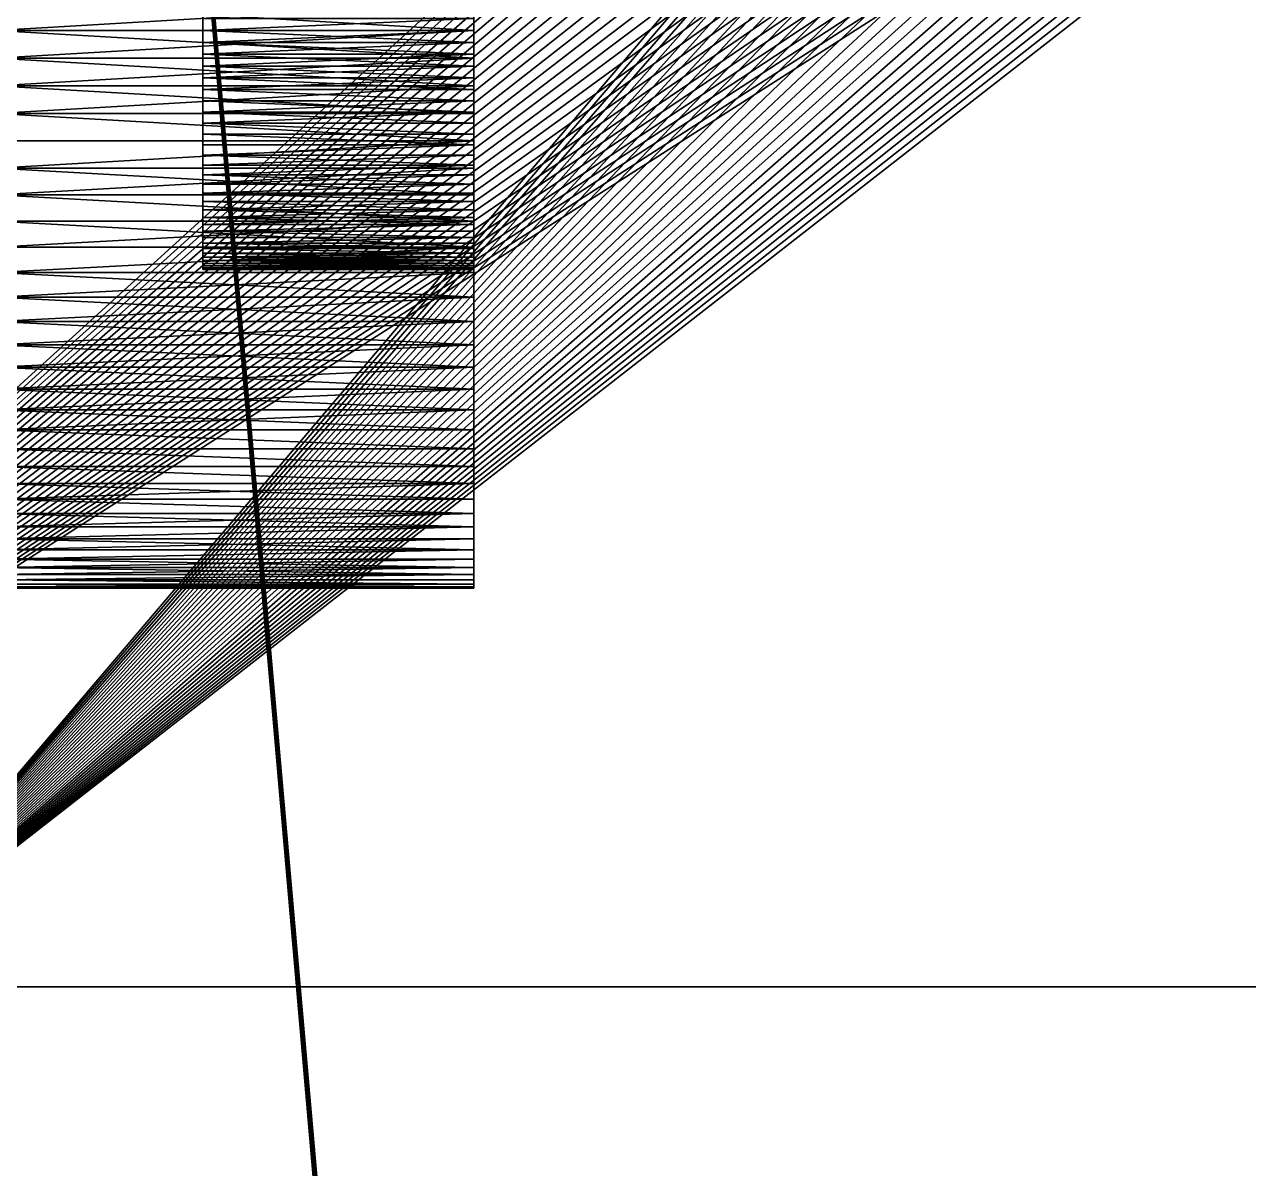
# Model space of a CAD drawing. Header units: millimetres. Extents: x 0 to 520, y -2 to 382.
# Drawn here: x 24.18 to 31.86, y 296.86 to 304.04 of the extents above; entities that cross this region are included whole.
import ezdxf

# ---------------------------------------------------------------- set-up
doc = ezdxf.new("R2010")
doc.units = ezdxf.units.MM

msp = doc.modelspace()

# ---------------------------------------------------------------- linework, layer by layer
at = {"layer": 'BRASS', "color": 52}
for points in [[(509.2, 369.2, 103), (10.8, 369.2, 103), (10.8, 10.8, 103)], [(509.2, 369.2, 103), (10.8, 10.8, 103), (509.2, 10.8, 103)], [(35.3827, 190.3269, 86), (20.5, 359.5, 86), (35.3827, 309.6731, 86)], [(35.3684, 190.2459, 86), (20.5, 359.5, 86), (35.3827, 190.3269, 86)], [(35.3582, 190.1643, 86), (20.5, 359.5, 86), (35.3684, 190.2459, 86)], [(35.3521, 190.0822, 86), (20.5, 359.5, 86), (35.3582, 190.1643, 86)], [(20.5, 20.5, 86), (20.5, 359.5, 86), (35.35, 190, 86)], [(35.35, 190, 86), (20.5, 359.5, 86), (35.3521, 190.0822, 86)]]:
    msp.add_3dface(points, dxfattribs=at)
at = {"layer": 'STEEL', "color": 8}
for points in [[(33.2507, 310.0561, 86), (20, 322, 86), (20, 298, 86)], [(23, 298, 83), (23, 322, 83), (33.2507, 310.0561, 83)], [(33.2507, 310.0561, 86), (20, 298, 86), (33.2507, 309.9439, 86)], [(23, 298, 83), (33.2507, 310.0561, 83), (33.2507, 309.9439, 83)], [(33.2507, 309.9439, 86), (20, 298, 86), (33.2563, 309.8319, 86)], [(23, 298, 83), (33.2507, 309.9439, 83), (33.2563, 309.8319, 83)], [(33.2563, 309.8319, 86), (20, 298, 86), (33.2675, 309.7202, 86)], [(23, 298, 83), (33.2563, 309.8319, 83), (33.2675, 309.7202, 83)], [(33.2675, 309.7202, 86), (20, 298, 86), (33.2842, 309.6093, 86)], [(23, 298, 83), (33.2675, 309.7202, 83), (33.2842, 309.6093, 83)], [(33.2842, 309.6093, 86), (20, 298, 86), (33.3064, 309.4993, 86)], [(23, 298, 83), (33.2842, 309.6093, 83), (33.3064, 309.4993, 83)], [(33.3064, 309.4993, 86), (20, 298, 86), (33.3341, 309.3906, 86)], [(23, 298, 83), (33.3064, 309.4993, 83), (33.3341, 309.3906, 83)], [(33.3341, 309.3906, 86), (20, 298, 86), (33.3672, 309.2834, 86)], [(23, 298, 83), (33.3341, 309.3906, 83), (33.3672, 309.2834, 83)], [(33.3672, 309.2834, 86), (20, 298, 86), (33.4055, 309.178, 86)], [(23, 298, 83), (33.3672, 309.2834, 83), (33.4055, 309.178, 83)], [(33.4055, 309.178, 86), (20, 298, 86), (33.4491, 309.0746, 86)], [(23, 298, 83), (33.4055, 309.178, 83), (33.4491, 309.0746, 83)], [(33.4491, 309.0746, 86), (20, 298, 86), (33.4978, 308.9735, 86)], [(23, 298, 83), (33.4491, 309.0746, 83), (33.4978, 308.9735, 83)], [(33.4978, 308.9735, 86), (20, 298, 86), (33.5514, 308.875, 86)], [(23, 298, 83), (33.4978, 308.9735, 83), (33.5514, 308.875, 83)], [(33.5514, 308.875, 86), (20, 298, 86), (33.6099, 308.7793, 86)], [(23, 298, 83), (33.5514, 308.875, 83), (33.6099, 308.7793, 83)], [(33.6099, 308.7793, 86), (20, 298, 86), (33.6731, 308.6866, 86)], [(23, 298, 83), (33.6099, 308.7793, 83), (33.6731, 308.6866, 83)], [(33.6731, 308.6866, 86), (20, 298, 86), (33.7409, 308.5971, 86)], [(23, 298, 83), (33.6731, 308.6866, 83), (33.7409, 308.5971, 83)], [(33.7409, 308.5971, 86), (20, 298, 86), (33.813, 308.5112, 86)], [(23, 298, 83), (33.7409, 308.5971, 83), (33.813, 308.5112, 83)], [(33.813, 308.5112, 86), (20, 298, 86), (33.8893, 308.429, 86)], [(23, 298, 83), (33.813, 308.5112, 83), (33.8893, 308.429, 83)], [(33.9696, 308.3506, 86), (33.8893, 308.429, 86), (20, 298, 86)], [(33.8893, 308.429, 83), (33.9696, 308.3506, 83), (23, 298, 83)], [(34.0537, 308.2764, 86), (33.9696, 308.3506, 86), (20, 298, 86)], [(33.9696, 308.3506, 83), (34.0537, 308.2764, 83), (23, 298, 83)], [(34.1414, 308.2065, 86), (34.0537, 308.2764, 86), (20, 298, 86)], [(34.2325, 308.141, 86), (34.1414, 308.2065, 86), (20, 298, 86)], [(34.0537, 308.2764, 83), (34.1414, 308.2065, 83), (23, 298, 83)], [(34.1414, 308.2065, 83), (34.2325, 308.141, 83), (23, 298, 83)], [(34.3268, 308.0801, 86), (34.2325, 308.141, 86), (20, 298, 86)], [(34.2325, 308.141, 83), (34.3268, 308.0801, 83), (23, 298, 83)], [(34.4239, 308.024, 86), (34.3268, 308.0801, 86), (20, 298, 86)], [(34.3268, 308.0801, 83), (34.4239, 308.024, 83), (23, 298, 83)], [(34.5238, 307.9728, 86), (34.4239, 308.024, 86), (20, 298, 86)], [(34.4239, 308.024, 83), (34.5238, 307.9728, 83), (23, 298, 83)], [(34.626, 307.9267, 86), (34.5238, 307.9728, 86), (20, 298, 86)], [(34.7305, 307.8857, 86), (34.626, 307.9267, 86), (20, 298, 86)], [(34.5238, 307.9728, 83), (34.626, 307.9267, 83), (23, 298, 83)], [(34.626, 307.9267, 83), (34.7305, 307.8857, 83), (23, 298, 83)], [(34.8368, 307.85, 86), (34.7305, 307.8857, 86), (20, 298, 86)], [(34.9448, 307.8196, 86), (34.8368, 307.85, 86), (20, 298, 86)], [(34.7305, 307.8857, 83), (34.8368, 307.85, 83), (23, 298, 83)], [(34.8368, 307.85, 83), (34.9448, 307.8196, 83), (23, 298, 83)], [(35.0542, 307.7946, 86), (34.9448, 307.8196, 86), (20, 298, 86)], [(35.1647, 307.7751, 86), (35.0542, 307.7946, 86), (20, 298, 86)], [(35.276, 307.7612, 86), (35.1647, 307.7751, 86), (20, 298, 86)], [(48, 298, 86), (35.276, 307.7612, 86), (20, 298, 86)], [(34.9448, 307.8196, 83), (35.0542, 307.7946, 83), (23, 298, 83)], [(35.0542, 307.7946, 83), (35.1647, 307.7751, 83), (23, 298, 83)], [(35.1647, 307.7751, 83), (35.276, 307.7612, 83), (23, 298, 83)], [(35.276, 307.7612, 83), (35.3878, 307.7528, 83), (23, 298, 83)], [(35.3878, 307.7528, 83), (35.5, 307.75, 83), (23, 298, 83)], [(35.5, 307.75, 83), (48, 298, 83), (23, 298, 83)], [(25.3, 303.8506, 73.4925), (25.3, 304.1494, 70.5075), (25.3, 304.2236, 70.5168)], [(25.3, 303.8506, 73.4925), (25.3, 304.2236, 70.5168), (25.3, 304.0748, 73.4981)], [(27, 304.1745, 68.5044), (27, 304, 68.5), (24, 304, 68.5)], [(27, 304.1745, 68.5044), (24, 304, 68.5), (24, 304.1745, 68.5044)], [(27, 304, 75.5), (24, 304.1745, 75.4956), (24, 304, 75.5)], [(27, 304, 75.5), (27, 304.1745, 75.4956), (24, 304.1745, 75.4956)], [(25.3, 303.8506, 73.4925), (25.3, 304.0748, 70.5019), (25.3, 304.1494, 70.5075)], [(27, 304, 70.5), (27, 304.1745, 68.5044), (27, 304.0748, 70.5019)], [(27, 304, 70.5), (27, 304, 68.5), (27, 304.1745, 68.5044)], [(27, 304, 75.5), (27, 304.0748, 73.4981), (27, 304.1745, 75.4956)], [(27, 304, 70.5), (27, 304.0748, 70.5019), (25.3, 304, 70.5)], [(25.3, 304, 70.5), (27, 304.0748, 70.5019), (25.3, 304.0748, 70.5019)], [(25.3, 304.0748, 73.4981), (27, 304.0748, 73.4981), (25.3, 304, 73.5)], [(27, 304.0748, 73.4981), (27, 304, 73.5), (25.3, 304, 73.5)], [(25.3, 303.8506, 73.4925), (25.3, 304.0748, 73.4981), (25.3, 304, 73.5)], [(25.3, 303.7764, 73.4832), (25.3, 304.0748, 70.5019), (25.3, 303.8506, 73.4925)], [(25.3, 303.7764, 73.4832), (25.3, 304, 70.5), (25.3, 304.0748, 70.5019)], [(27, 304, 75.5), (27, 304, 73.5), (27, 304.0748, 73.4981)], [(27, 303.8255, 75.4956), (27, 304, 75.5), (24, 304, 75.5)], [(27, 303.8255, 75.4956), (24, 304, 75.5), (24, 303.8255, 75.4956)], [(27, 304, 68.5), (27, 303.8255, 68.5044), (24, 303.8255, 68.5044)], [(27, 304, 68.5), (24, 303.8255, 68.5044), (24, 304, 68.5)], [(27, 304, 73.5), (27, 303.9252, 73.4981), (25.3, 304, 73.5)], [(25.3, 304, 73.5), (27, 303.9252, 73.4981), (25.3, 303.9252, 73.4981)], [(27, 303.9252, 70.5019), (27, 304, 70.5), (25.3, 303.9252, 70.5019)], [(25.3, 303.9252, 70.5019), (27, 304, 70.5), (25.3, 304, 70.5)], [(25.3, 303.8506, 73.4925), (25.3, 304, 73.5), (25.3, 303.9252, 73.4981)], [(25.3, 303.6299, 73.4536), (25.3, 304, 70.5), (25.3, 303.7764, 73.4832)], [(25.3, 303.6299, 73.4536), (25.3, 303.9252, 70.5019), (25.3, 304, 70.5)], [(27, 303.9252, 70.5019), (27, 304, 68.5), (27, 304, 70.5)], [(27, 303.9252, 70.5019), (27, 303.8255, 68.5044), (27, 304, 68.5)], [(27, 304, 75.5), (27, 303.9252, 73.4981), (27, 304, 73.5)], [(27, 303.8255, 75.4956), (27, 303.9252, 73.4981), (27, 304, 75.5)], [(25.3, 303.9252, 73.4981), (27, 303.8506, 73.4925), (25.3, 303.8506, 73.4925)], [(27, 303.9252, 73.4981), (27, 303.8506, 73.4925), (25.3, 303.9252, 73.4981)], [(27, 303.8506, 70.5075), (27, 303.9252, 70.5019), (25.3, 303.8506, 70.5075)], [(25.3, 303.8506, 70.5075), (27, 303.9252, 70.5019), (25.3, 303.9252, 70.5019)], [(25.3, 303.487, 73.4095), (25.3, 303.9252, 70.5019), (25.3, 303.6299, 73.4536)], [(25.3, 303.487, 73.4095), (25.3, 303.8506, 70.5075), (25.3, 303.9252, 70.5019)], [(27, 303.8506, 70.5075), (27, 303.8255, 68.5044), (27, 303.9252, 70.5019)], [(27, 303.6515, 75.4826), (27, 303.8506, 73.4925), (27, 303.9252, 73.4981)], [(27, 303.6515, 75.4826), (27, 303.9252, 73.4981), (27, 303.8255, 75.4956)], [(25.3, 303.8506, 73.4925), (27, 303.7764, 73.4832), (25.3, 303.7764, 73.4832)], [(27, 303.8506, 73.4925), (27, 303.7764, 73.4832), (25.3, 303.8506, 73.4925)], [(25.3, 303.7764, 70.5168), (27, 303.8506, 70.5075), (25.3, 303.8506, 70.5075)], [(27, 303.7764, 70.5168), (27, 303.8506, 70.5075), (25.3, 303.7764, 70.5168)], [(25.3, 303.487, 73.4095), (25.3, 303.7764, 70.5168), (25.3, 303.8506, 70.5075)], [(27, 303.8506, 70.5075), (27, 303.6515, 68.5174), (27, 303.8255, 68.5044)], [(27, 303.7764, 70.5168), (27, 303.6515, 68.5174), (27, 303.8506, 70.5075)], [(27, 303.4784, 75.4609), (27, 303.7764, 73.4832), (27, 303.8506, 73.4925)], [(27, 303.4784, 75.4609), (27, 303.8506, 73.4925), (27, 303.6515, 75.4826)], [(27, 303.6515, 75.4826), (24, 303.8255, 75.4956), (24, 303.6515, 75.4826)], [(27, 303.6515, 75.4826), (27, 303.8255, 75.4956), (24, 303.8255, 75.4956)], [(27, 303.8255, 68.5044), (27, 303.6515, 68.5174), (24, 303.6515, 68.5174)], [(27, 303.8255, 68.5044), (24, 303.6515, 68.5174), (24, 303.8255, 68.5044)], [(25.3, 303.7764, 73.4832), (27, 303.7028, 73.4703), (25.3, 303.7028, 73.4703)], [(27, 303.7764, 73.4832), (27, 303.7028, 73.4703), (25.3, 303.7764, 73.4832)], [(25.3, 303.7028, 70.5297), (27, 303.7764, 70.5168), (25.3, 303.7764, 70.5168)], [(27, 303.7028, 70.5297), (27, 303.7764, 70.5168), (25.3, 303.7028, 70.5297)], [(25.3, 303.6299, 73.4536), (25.3, 303.7764, 73.4832), (25.3, 303.7028, 73.4703)], [(25.3, 303.487, 73.4095), (25.3, 303.7028, 70.5297), (25.3, 303.7764, 70.5168)], [(27, 303.7764, 70.5168), (27, 303.4784, 68.5391), (27, 303.6515, 68.5174)], [(27, 303.7028, 70.5297), (27, 303.4784, 68.5391), (27, 303.7764, 70.5168)], [(27, 303.3065, 75.4306), (27, 303.7028, 73.4703), (27, 303.7764, 73.4832)], [(27, 303.3065, 75.4306), (27, 303.7764, 73.4832), (27, 303.4784, 75.4609)], [(25.3, 303.7028, 73.4703), (27, 303.6299, 73.4536), (25.3, 303.6299, 73.4536)], [(27, 303.7028, 73.4703), (27, 303.6299, 73.4536), (25.3, 303.7028, 73.4703)], [(25.3, 303.6299, 70.5464), (27, 303.7028, 70.5297), (25.3, 303.7028, 70.5297)], [(27, 303.6299, 70.5464), (27, 303.7028, 70.5297), (25.3, 303.6299, 70.5464)], [(25.3, 303.487, 73.4095), (25.3, 303.6299, 70.5464), (25.3, 303.7028, 70.5297)], [(27, 303.7028, 70.5297), (27, 303.3065, 68.5694), (27, 303.4784, 68.5391)], [(27, 303.6299, 70.5464), (27, 303.3065, 68.5694), (27, 303.7028, 70.5297)], [(27, 303.1363, 75.3918), (27, 303.6299, 73.4536), (27, 303.7028, 73.4703)], [(27, 303.1363, 75.3918), (27, 303.7028, 73.4703), (27, 303.3065, 75.4306)], [(27, 303.6515, 75.4826), (24, 303.6515, 75.4826), (24, 303.4784, 75.4609)], [(27, 303.4784, 75.4609), (27, 303.6515, 75.4826), (24, 303.4784, 75.4609)], [(27, 303.4784, 68.5391), (24, 303.4784, 68.5391), (24, 303.6515, 68.5174)], [(27, 303.6515, 68.5174), (27, 303.4784, 68.5391), (24, 303.6515, 68.5174)], [(25.3, 303.6299, 73.4536), (27, 303.5579, 73.4334), (25.3, 303.5579, 73.4334)], [(27, 303.6299, 73.4536), (27, 303.5579, 73.4334), (25.3, 303.6299, 73.4536)], [(25.3, 303.5579, 70.5666), (27, 303.5579, 70.5666), (25.3, 303.6299, 70.5464)], [(27, 303.5579, 70.5666), (27, 303.6299, 70.5464), (25.3, 303.6299, 70.5464)], [(25.3, 303.487, 73.4095), (25.3, 303.6299, 73.4536), (25.3, 303.5579, 73.4334)], [(25.3, 303.487, 73.4095), (25.3, 303.5579, 70.5666), (25.3, 303.6299, 70.5464)], [(27, 303.6299, 70.5464), (27, 303.1363, 68.6082), (27, 303.3065, 68.5694)], [(27, 303.5579, 70.5666), (27, 303.1363, 68.6082), (27, 303.6299, 70.5464)], [(27, 303.1363, 75.3918), (27, 303.5579, 73.4334), (27, 303.6299, 73.4536)], [(25.3, 303.5579, 73.4334), (27, 303.487, 73.4095), (25.3, 303.487, 73.4095)], [(27, 303.5579, 73.4334), (27, 303.487, 73.4095), (25.3, 303.5579, 73.4334)], [(27, 303.487, 70.5905), (27, 303.5579, 70.5666), (25.3, 303.487, 70.5905)], [(25.3, 303.487, 70.5905), (27, 303.5579, 70.5666), (25.3, 303.5579, 70.5666)], [(25.3, 302.9797, 73.0996), (25.3, 303.5579, 70.5666), (25.3, 303.487, 73.4095)], [(25.3, 302.9797, 73.0996), (25.3, 303.487, 70.5905), (25.3, 303.5579, 70.5666)], [(27, 303.5579, 70.5666), (27, 302.8029, 68.7111), (27, 302.9684, 68.6555)], [(27, 303.5579, 70.5666), (27, 302.9684, 68.6555), (27, 303.1363, 68.6082)], [(27, 303.487, 70.5905), (27, 302.8029, 68.7111), (27, 303.5579, 70.5666)], [(27, 302.9684, 75.3445), (27, 303.5579, 73.4334), (27, 303.1363, 75.3918)], [(27, 302.8029, 75.2889), (27, 303.5579, 73.4334), (27, 302.9684, 75.3445)], [(27, 302.8029, 75.2889), (27, 303.487, 73.4095), (27, 303.5579, 73.4334)], [(27, 303.3065, 75.4306), (24, 303.4784, 75.4609), (24, 303.3065, 75.4306)], [(27, 303.3065, 75.4306), (27, 303.4784, 75.4609), (24, 303.4784, 75.4609)], [(27, 303.3065, 68.5694), (24, 303.3065, 68.5694), (24, 303.4784, 68.5391)], [(27, 303.4784, 68.5391), (27, 303.3065, 68.5694), (24, 303.4784, 68.5391)], [(25.3, 303.487, 73.4095), (27, 303.4173, 73.3822), (25.3, 303.4173, 73.3822)], [(27, 303.487, 73.4095), (27, 303.4173, 73.3822), (25.3, 303.487, 73.4095)], [(27, 303.4173, 70.6178), (27, 303.487, 70.5905), (25.3, 303.4173, 70.6178)], [(25.3, 303.4173, 70.6178), (27, 303.487, 70.5905), (25.3, 303.487, 70.5905)], [(25.3, 303.3492, 70.6485), (25.3, 303.4173, 70.6178), (25.3, 303.487, 70.5905)], [(25.3, 303.2826, 70.6827), (25.3, 303.3492, 70.6485), (25.3, 303.487, 70.5905)], [(25.3, 303.2826, 73.3173), (25.3, 303.487, 73.4095), (25.3, 303.4173, 73.3822)], [(25.3, 303.0943, 73.1957), (25.3, 303.487, 73.4095), (25.3, 303.2826, 73.3173)], [(25.3, 302.9797, 73.0996), (25.3, 303.2826, 70.6827), (25.3, 303.487, 70.5905)], [(25.3, 302.9797, 73.0996), (25.3, 303.487, 73.4095), (25.3, 303.0943, 73.1957)], [(27, 303.4173, 70.6178), (27, 302.8029, 68.7111), (27, 303.487, 70.5905)], [(27, 302.6405, 75.2252), (27, 303.4173, 73.3822), (27, 303.487, 73.4095)], [(27, 302.6405, 75.2252), (27, 303.487, 73.4095), (27, 302.8029, 75.2889)], [(25.3, 303.4173, 73.3822), (27, 303.3492, 73.3515), (25.3, 303.3492, 73.3515)], [(27, 303.4173, 73.3822), (27, 303.3492, 73.3515), (25.3, 303.4173, 73.3822)], [(25.3, 303.3492, 70.6485), (27, 303.3492, 70.6485), (25.3, 303.4173, 70.6178)], [(27, 303.3492, 70.6485), (27, 303.4173, 70.6178), (25.3, 303.4173, 70.6178)], [(25.3, 303.2826, 73.3173), (25.3, 303.4173, 73.3822), (25.3, 303.3492, 73.3515)], [(27, 303.4173, 70.6178), (27, 302.6405, 68.7748), (27, 302.8029, 68.7111)], [(27, 303.3492, 70.6485), (27, 302.6405, 68.7748), (27, 303.4173, 70.6178)], [(27, 302.4814, 75.1534), (27, 303.3492, 73.3515), (27, 303.4173, 73.3822)], [(27, 302.4814, 75.1534), (27, 303.4173, 73.3822), (27, 302.6405, 75.2252)], [(27, 303.3065, 75.4306), (24, 303.3065, 75.4306), (24, 303.1363, 75.3918)], [(27, 303.1363, 75.3918), (27, 303.3065, 75.4306), (24, 303.1363, 75.3918)], [(27, 303.3065, 68.5694), (24, 303.1363, 68.6082), (24, 303.3065, 68.5694)], [(27, 303.3065, 68.5694), (27, 303.1363, 68.6082), (24, 303.1363, 68.6082)], [(25.3, 303.3492, 73.3515), (27, 303.2826, 73.3173), (25.3, 303.2826, 73.3173)], [(27, 303.3492, 73.3515), (27, 303.2826, 73.3173), (25.3, 303.3492, 73.3515)], [(25.3, 303.2826, 70.6827), (27, 303.2826, 70.6827), (25.3, 303.3492, 70.6485)], [(27, 303.2826, 70.6827), (27, 303.3492, 70.6485), (25.3, 303.3492, 70.6485)], [(27, 303.3492, 70.6485), (27, 302.3261, 68.9262), (27, 302.4814, 68.8466)], [(27, 303.3492, 70.6485), (27, 302.4814, 68.8466), (27, 302.6405, 68.7748)], [(27, 303.2826, 70.6827), (27, 302.3261, 68.9262), (27, 303.3492, 70.6485)], [(27, 302.3261, 75.0738), (27, 303.2826, 73.3173), (27, 303.3492, 73.3515)], [(27, 302.3261, 75.0738), (27, 303.3492, 73.3515), (27, 302.4814, 75.1534)], [(25.3, 303.2826, 73.3173), (27, 303.2826, 73.3173), (25.3, 303.2178, 73.2799)], [(27, 303.2826, 73.3173), (27, 303.2178, 73.2799), (25.3, 303.2178, 73.2799)], [(27, 303.2178, 70.7201), (27, 303.2826, 70.6827), (25.3, 303.2178, 70.7201)], [(25.3, 303.2178, 70.7201), (27, 303.2826, 70.6827), (25.3, 303.2826, 70.6827)], [(25.3, 303.155, 70.7606), (25.3, 303.2178, 70.7201), (25.3, 303.2826, 70.6827)], [(25.3, 303.0943, 73.1957), (25.3, 303.2826, 73.3173), (25.3, 303.2178, 73.2799)], [(25.3, 302.9797, 73.0996), (25.3, 303.155, 70.7606), (25.3, 303.2826, 70.6827)], [(27, 303.2178, 73.2799), (27, 303.155, 73.2394), (25.3, 303.2178, 73.2799)], [(25.3, 303.2178, 73.2799), (27, 303.155, 73.2394), (25.3, 303.155, 73.2394)], [(27, 303.155, 70.7606), (27, 303.2178, 70.7201), (25.3, 303.155, 70.7606)], [(25.3, 303.155, 70.7606), (27, 303.2178, 70.7201), (25.3, 303.2178, 70.7201)], [(25.3, 303.0943, 73.1957), (25.3, 303.2178, 73.2799), (25.3, 303.155, 73.2394)], [(27, 303.2178, 70.7201), (27, 302.3261, 68.9262), (27, 303.2826, 70.6827)], [(27, 302.175, 74.9865), (27, 303.2826, 73.3173), (27, 302.3261, 75.0738)], [(27, 302.175, 74.9865), (27, 303.2178, 73.2799), (27, 303.2826, 73.3173)], [(27, 303.2178, 70.7201), (27, 302.175, 69.0135), (27, 302.3261, 68.9262)], [(27, 303.155, 70.7606), (27, 302.175, 69.0135), (27, 303.2178, 70.7201)], [(27, 302.0284, 74.8918), (27, 303.2178, 73.2799), (27, 302.175, 74.9865)], [(27, 302.0284, 74.8918), (27, 303.155, 73.2394), (27, 303.2178, 73.2799)], [(25.3, 303.155, 73.2394), (27, 303.155, 73.2394), (25.3, 303.0943, 73.1957)], [(27, 303.155, 73.2394), (27, 303.0943, 73.1957), (25.3, 303.0943, 73.1957)], [(27, 303.0943, 70.8043), (27, 303.155, 70.7606), (25.3, 303.0943, 70.8043)], [(25.3, 303.0943, 70.8043), (27, 303.155, 70.7606), (25.3, 303.155, 70.7606)], [(25.3, 303.0358, 70.8509), (25.3, 303.0943, 70.8043), (25.3, 303.155, 70.7606)], [(25.3, 302.9262, 73.0474), (25.3, 303.0358, 70.8509), (25.3, 303.155, 70.7606)], [(25.3, 302.9262, 73.0474), (25.3, 303.155, 70.7606), (25.3, 302.9797, 73.0996)], [(27, 303.155, 70.7606), (27, 302.0284, 69.1082), (27, 302.175, 69.0135)], [(27, 303.0943, 70.8043), (27, 302.0284, 69.1082), (27, 303.155, 70.7606)], [(27, 302.0284, 74.8918), (27, 303.0943, 73.1957), (27, 303.155, 73.2394)], [(27, 303.1363, 75.3918), (24, 303.1363, 75.3918), (24, 302.9684, 75.3445)], [(27, 302.9684, 75.3445), (27, 303.1363, 75.3918), (24, 302.9684, 75.3445)], [(27, 302.9684, 68.6555), (24, 302.9684, 68.6555), (24, 303.1363, 68.6082)], [(27, 303.1363, 68.6082), (27, 302.9684, 68.6555), (24, 303.1363, 68.6082)], [(27, 303.0943, 73.1957), (27, 303.0358, 73.1491), (25.3, 303.0943, 73.1957)], [(25.3, 303.0943, 73.1957), (27, 303.0358, 73.1491), (25.3, 303.0358, 73.1491)], [(27, 303.0358, 70.8509), (27, 303.0943, 70.8043), (25.3, 303.0358, 70.8509)], [(25.3, 303.0358, 70.8509), (27, 303.0943, 70.8043), (25.3, 303.0943, 70.8043)], [(25.3, 302.9797, 73.0996), (25.3, 303.0943, 73.1957), (25.3, 303.0358, 73.1491)], [(27, 303.0943, 70.8043), (27, 301.7502, 69.3188), (27, 301.8867, 69.21)], [(27, 303.0943, 70.8043), (27, 301.8867, 69.21), (27, 302.0284, 69.1082)], [(27, 303.0358, 70.8509), (27, 301.7502, 69.3188), (27, 303.0943, 70.8043)], [(27, 301.8867, 74.79), (27, 303.0358, 73.1491), (27, 303.0943, 73.1957)], [(27, 301.8867, 74.79), (27, 303.0943, 73.1957), (27, 302.0284, 74.8918)], [(25.3, 303.0358, 73.1491), (27, 303.0358, 73.1491), (25.3, 302.9797, 73.0996)], [(27, 303.0358, 73.1491), (27, 302.9797, 73.0996), (25.3, 302.9797, 73.0996)], [(27, 302.9797, 70.9004), (27, 303.0358, 70.8509), (25.3, 302.9797, 70.9004)], [(25.3, 302.9797, 70.9004), (27, 303.0358, 70.8509), (25.3, 303.0358, 70.8509)], [(25.3, 302.9262, 73.0474), (25.3, 302.9797, 70.9004), (25.3, 303.0358, 70.8509)], [(27, 302.9797, 70.9004), (27, 301.7502, 69.3188), (27, 303.0358, 70.8509)], [(27, 301.7502, 74.6812), (27, 303.0358, 73.1491), (27, 301.8867, 74.79)], [(27, 301.6194, 74.5657), (27, 302.9797, 73.0996), (27, 303.0358, 73.1491)], [(27, 301.6194, 74.5657), (27, 303.0358, 73.1491), (27, 301.7502, 74.6812)], [(27, 302.8029, 75.2889), (24, 302.9684, 75.3445), (24, 302.8029, 75.2889)], [(27, 302.8029, 75.2889), (27, 302.9684, 75.3445), (24, 302.9684, 75.3445)], [(27, 302.8029, 68.7111), (24, 302.8029, 68.7111), (24, 302.9684, 68.6555)], [(27, 302.9684, 68.6555), (27, 302.8029, 68.7111), (24, 302.9684, 68.6555)], [(27, 302.9797, 73.0996), (27, 302.9262, 73.0474), (25.3, 302.9797, 73.0996)], [(25.3, 302.9797, 73.0996), (27, 302.9262, 73.0474), (25.3, 302.9262, 73.0474)], [(25.3, 302.9262, 70.9526), (27, 302.9262, 70.9526), (25.3, 302.9797, 70.9004)], [(27, 302.9262, 70.9526), (27, 302.9797, 70.9004), (25.3, 302.9797, 70.9004)], [(25.3, 302.8753, 71.0075), (25.3, 302.9262, 70.9526), (25.3, 302.9797, 70.9004)], [(25.3, 302.9262, 73.0474), (25.3, 302.8753, 71.0075), (25.3, 302.9797, 70.9004)], [(27, 302.9262, 73.0474), (27, 302.8753, 72.9925), (25.3, 302.9262, 73.0474)], [(25.3, 302.9262, 73.0474), (27, 302.8753, 72.9925), (25.3, 302.8753, 72.9925)], [(27, 302.8753, 71.0075), (27, 302.9262, 70.9526), (25.3, 302.8753, 71.0075)], [(25.3, 302.8753, 71.0075), (27, 302.9262, 70.9526), (25.3, 302.9262, 70.9526)], [(25.3, 302.9262, 73.0474), (25.3, 302.8753, 72.9925), (25.3, 302.8273, 72.9352)], [(25.3, 302.9262, 73.0474), (25.3, 302.74, 71.1862), (25.3, 302.8753, 71.0075)], [(25.3, 302.9262, 73.0474), (25.3, 302.8273, 72.9352), (25.3, 302.74, 71.1862)], [(27, 302.9797, 70.9004), (27, 301.6194, 69.4343), (27, 301.7502, 69.3188)], [(27, 301.4945, 69.5562), (27, 302.9797, 70.9004), (27, 302.9262, 70.9526)], [(27, 301.4945, 69.5562), (27, 301.6194, 69.4343), (27, 302.9797, 70.9004)], [(27, 301.4945, 74.4438), (27, 302.9262, 73.0474), (27, 302.9797, 73.0996)], [(27, 301.4945, 74.4438), (27, 302.9797, 73.0996), (27, 301.6194, 74.5657)], [(27, 301.3758, 69.6841), (27, 301.4945, 69.5562), (27, 302.9262, 70.9526)], [(27, 301.3758, 69.6841), (27, 302.9262, 70.9526), (27, 302.8753, 71.0075)], [(27, 301.4945, 74.4438), (27, 302.8753, 72.9925), (27, 302.9262, 73.0474)], [(27, 302.8753, 72.9925), (27, 302.8273, 72.9352), (25.3, 302.8753, 72.9925)], [(25.3, 302.8753, 72.9925), (27, 302.8273, 72.9352), (25.3, 302.8273, 72.9352)], [(27, 302.8273, 71.0648), (27, 302.8753, 71.0075), (25.3, 302.8273, 71.0648)], [(25.3, 302.8273, 71.0648), (27, 302.8753, 71.0075), (25.3, 302.8753, 71.0075)], [(25.3, 302.74, 71.1862), (25.3, 302.8273, 71.0648), (25.3, 302.8753, 71.0075)], [(27, 301.2636, 69.8178), (27, 301.3758, 69.6841), (27, 302.8753, 71.0075)], [(27, 301.2636, 69.8178), (27, 302.8753, 71.0075), (27, 302.8273, 71.0648)], [(27, 301.3758, 74.3159), (27, 302.8273, 72.9352), (27, 302.8753, 72.9925)], [(27, 301.4945, 74.4438), (27, 301.3758, 74.3159), (27, 302.8753, 72.9925)], [(27, 302.6405, 75.2252), (24, 302.8029, 75.2889), (24, 302.6405, 75.2252)], [(27, 302.6405, 75.2252), (27, 302.8029, 75.2889), (24, 302.8029, 75.2889)], [(27, 302.8029, 68.7111), (27, 302.6405, 68.7748), (24, 302.6405, 68.7748)], [(27, 302.8029, 68.7111), (24, 302.6405, 68.7748), (24, 302.8029, 68.7111)], [(27, 302.8273, 72.9352), (27, 302.7821, 72.8756), (25.3, 302.8273, 72.9352)], [(25.3, 302.8273, 72.9352), (27, 302.7821, 72.8756), (25.3, 302.7821, 72.8756)], [(27, 302.7821, 71.1244), (27, 302.8273, 71.0648), (25.3, 302.7821, 71.1244)], [(25.3, 302.7821, 71.1244), (27, 302.8273, 71.0648), (25.3, 302.8273, 71.0648)], [(25.3, 302.74, 71.1862), (25.3, 302.7821, 71.1244), (25.3, 302.8273, 71.0648)], [(25.3, 302.8273, 72.9352), (25.3, 302.7821, 72.8756), (25.3, 302.74, 72.8138)], [(25.3, 302.8273, 72.9352), (25.3, 302.74, 72.8138), (25.3, 302.701, 72.75)], [(25.3, 302.8273, 72.9352), (25.3, 302.701, 72.75), (25.3, 302.5561, 71.5937)], [(25.3, 302.8273, 72.9352), (25.3, 302.5561, 71.5937), (25.3, 302.74, 71.1862)], [(25.3, 302.7821, 72.8756), (27, 302.7821, 72.8756), (25.3, 302.74, 72.8138)], [(27, 302.7821, 72.8756), (27, 302.74, 72.8138), (25.3, 302.74, 72.8138)], [(27, 302.74, 71.1862), (27, 302.7821, 71.1244), (25.3, 302.74, 71.1862)], [(25.3, 302.74, 71.1862), (27, 302.7821, 71.1244), (25.3, 302.7821, 71.1244)], [(27, 301.1582, 69.9569), (27, 301.2636, 69.8178), (27, 302.8273, 71.0648)], [(27, 301.1582, 69.9569), (27, 302.8273, 71.0648), (27, 302.7821, 71.1244)], [(27, 301.1582, 74.0431), (27, 302.7821, 72.8756), (27, 302.8273, 72.9352)], [(27, 301.2636, 74.1822), (27, 301.1582, 74.0431), (27, 302.8273, 72.9352)], [(27, 301.3758, 74.3159), (27, 301.2636, 74.1822), (27, 302.8273, 72.9352)], [(27, 301.0599, 70.1011), (27, 301.1582, 69.9569), (27, 302.7821, 71.1244)], [(27, 301.0599, 70.1011), (27, 302.7821, 71.1244), (27, 302.74, 71.1862)], [(27, 301.1582, 74.0431), (27, 302.74, 72.8138), (27, 302.7821, 72.8756)], [(27, 302.74, 72.8138), (27, 302.701, 72.75), (25.3, 302.74, 72.8138)], [(25.3, 302.74, 72.8138), (27, 302.701, 72.75), (25.3, 302.701, 72.75)], [(25.3, 302.701, 71.25), (27, 302.701, 71.25), (25.3, 302.74, 71.1862)], [(27, 302.701, 71.25), (27, 302.74, 71.1862), (25.3, 302.74, 71.1862)], [(25.3, 302.5561, 71.5937), (25.3, 302.701, 71.25), (25.3, 302.74, 71.1862)], [(25.3, 302.701, 72.75), (27, 302.701, 72.75), (25.3, 302.6652, 72.6843)], [(27, 302.701, 72.75), (27, 302.6652, 72.6843), (25.3, 302.6652, 72.6843)], [(27, 302.6652, 71.3157), (27, 302.701, 71.25), (25.3, 302.6652, 71.3157)], [(25.3, 302.6652, 71.3157), (27, 302.701, 71.25), (25.3, 302.701, 71.25)], [(25.3, 302.6327, 71.3831), (25.3, 302.6652, 71.3157), (25.3, 302.701, 71.25)], [(25.3, 302.5561, 71.5937), (25.3, 302.6327, 71.3831), (25.3, 302.701, 71.25)], [(25.3, 302.701, 72.75), (25.3, 302.5781, 72.4777), (25.3, 302.5116, 71.8135)], [(25.3, 302.701, 72.75), (25.3, 302.6652, 72.6843), (25.3, 302.6037, 72.548)], [(25.3, 302.701, 72.75), (25.3, 302.6037, 72.548), (25.3, 302.5781, 72.4777)], [(25.3, 302.701, 72.75), (25.3, 302.5116, 71.8135), (25.3, 302.5228, 71.7395)], [(25.3, 302.701, 72.75), (25.3, 302.5228, 71.7395), (25.3, 302.5561, 71.5937)], [(27, 300.9689, 70.25), (27, 301.0599, 70.1011), (27, 302.74, 71.1862)], [(27, 300.9689, 70.25), (27, 302.74, 71.1862), (27, 302.701, 71.25)], [(27, 300.9689, 73.75), (27, 302.701, 72.75), (27, 302.74, 72.8138)], [(27, 301.0599, 73.8989), (27, 300.9689, 73.75), (27, 302.74, 72.8138)], [(27, 301.1582, 74.0431), (27, 301.0599, 73.8989), (27, 302.74, 72.8138)], [(27, 300.8854, 70.4033), (27, 302.701, 71.25), (27, 302.6652, 71.3157)], [(27, 300.8854, 70.4033), (27, 300.9689, 70.25), (27, 302.701, 71.25)], [(27, 300.9689, 73.75), (27, 302.6652, 72.6843), (27, 302.701, 72.75)], [(27, 302.6405, 75.2252), (24, 302.6405, 75.2252), (24, 302.4814, 75.1534)], [(27, 302.4814, 75.1534), (27, 302.6405, 75.2252), (24, 302.4814, 75.1534)], [(27, 302.6405, 68.7748), (27, 302.4814, 68.8466), (24, 302.4814, 68.8466)], [(27, 302.6405, 68.7748), (24, 302.4814, 68.8466), (24, 302.6405, 68.7748)], [(25.3, 302.6652, 72.6843), (27, 302.6327, 72.6169), (25.3, 302.6327, 72.6169)], [(27, 302.6652, 72.6843), (27, 302.6327, 72.6169), (25.3, 302.6652, 72.6843)], [(27, 302.6327, 71.3831), (27, 302.6652, 71.3157), (25.3, 302.6327, 71.3831)], [(25.3, 302.6327, 71.3831), (27, 302.6652, 71.3157), (25.3, 302.6652, 71.3157)], [(25.3, 302.6652, 72.6843), (25.3, 302.6327, 72.6169), (25.3, 302.6037, 72.548)], [(25.3, 302.6327, 72.6169), (27, 302.6037, 72.548), (25.3, 302.6037, 72.548)], [(27, 302.6327, 72.6169), (27, 302.6037, 72.548), (25.3, 302.6327, 72.6169)], [(25.3, 302.6037, 71.452), (27, 302.6037, 71.452), (25.3, 302.6327, 71.3831)], [(27, 302.6037, 71.452), (27, 302.6327, 71.3831), (25.3, 302.6327, 71.3831)], [(25.3, 302.5781, 71.5223), (25.3, 302.6037, 71.452), (25.3, 302.6327, 71.3831)], [(25.3, 302.5561, 71.5937), (25.3, 302.5781, 71.5223), (25.3, 302.6327, 71.3831)], [(25.3, 302.6037, 72.548), (27, 302.5781, 72.4777), (25.3, 302.5781, 72.4777)], [(27, 302.6037, 72.548), (27, 302.5781, 72.4777), (25.3, 302.6037, 72.548)], [(27, 302.5781, 71.5223), (27, 302.6037, 71.452), (25.3, 302.5781, 71.5223)], [(25.3, 302.5781, 71.5223), (27, 302.6037, 71.452), (25.3, 302.6037, 71.452)], [(27, 300.8097, 70.5605), (27, 302.6652, 71.3157), (27, 302.6327, 71.3831)], [(27, 300.8097, 70.5605), (27, 300.8854, 70.4033), (27, 302.6652, 71.3157)], [(27, 300.8854, 73.5967), (27, 302.6327, 72.6169), (27, 302.6652, 72.6843)], [(27, 300.9689, 73.75), (27, 300.8854, 73.5967), (27, 302.6652, 72.6843)], [(27, 300.7419, 70.7213), (27, 300.8097, 70.5605), (27, 302.6327, 71.3831)], [(27, 300.7419, 70.7213), (27, 302.6327, 71.3831), (27, 302.6037, 71.452)], [(27, 300.8097, 73.4395), (27, 302.6037, 72.548), (27, 302.6327, 72.6169)], [(27, 300.8854, 73.5967), (27, 300.8097, 73.4395), (27, 302.6327, 72.6169)], [(27, 300.6823, 70.8853), (27, 300.7419, 70.7213), (27, 302.6037, 71.452)], [(27, 300.6823, 70.8853), (27, 302.6037, 71.452), (27, 302.5781, 71.5223)], [(27, 300.7419, 73.2787), (27, 302.5781, 72.4777), (27, 302.6037, 72.548)], [(27, 300.8097, 73.4395), (27, 300.7419, 73.2787), (27, 302.6037, 72.548)], [(25.3, 302.5781, 72.4777), (27, 302.5561, 72.4063), (25.3, 302.5561, 72.4063)], [(27, 302.5781, 72.4777), (27, 302.5561, 72.4063), (25.3, 302.5781, 72.4777)], [(27, 302.5561, 71.5937), (27, 302.5781, 71.5223), (25.3, 302.5561, 71.5937)], [(25.3, 302.5561, 71.5937), (27, 302.5781, 71.5223), (25.3, 302.5781, 71.5223)], [(25.3, 302.5781, 72.4777), (25.3, 302.5042, 72.1121), (25.3, 302.5005, 71.9626)], [(25.3, 302.5781, 72.4777), (25.3, 302.5561, 72.4063), (25.3, 302.5376, 72.3338)], [(25.3, 302.5781, 72.4777), (25.3, 302.5116, 72.1865), (25.3, 302.5042, 72.1121)], [(25.3, 302.5781, 72.4777), (25.3, 302.5005, 71.9626), (25.3, 302.5042, 71.8879)], [(25.3, 302.5781, 72.4777), (25.3, 302.5042, 71.8879), (25.3, 302.5116, 71.8135)], [(25.3, 302.5781, 72.4777), (25.3, 302.5376, 72.3338), (25.3, 302.5116, 72.1865)], [(25.3, 302.5561, 72.4063), (27, 302.5376, 72.3338), (25.3, 302.5376, 72.3338)], [(27, 302.5561, 72.4063), (27, 302.5376, 72.3338), (25.3, 302.5561, 72.4063)], [(27, 302.5376, 71.6662), (27, 302.5561, 71.5937), (25.3, 302.5376, 71.6662)], [(25.3, 302.5376, 71.6662), (27, 302.5561, 71.5937), (25.3, 302.5561, 71.5937)], [(25.3, 302.5228, 71.7395), (25.3, 302.5376, 71.6662), (25.3, 302.5561, 71.5937)], [(25.3, 302.5376, 72.3338), (27, 302.5376, 72.3338), (25.3, 302.5228, 72.2605)], [(27, 302.5376, 72.3338), (27, 302.5228, 72.2605), (25.3, 302.5228, 72.2605)], [(27, 302.5228, 71.7395), (27, 302.5376, 71.6662), (25.3, 302.5228, 71.7395)], [(25.3, 302.5228, 71.7395), (27, 302.5376, 71.6662), (25.3, 302.5376, 71.6662)], [(25.3, 302.5376, 72.3338), (25.3, 302.5228, 72.2605), (25.3, 302.5116, 72.1865)], [(25.3, 302.5228, 72.2605), (27, 302.5116, 72.1865), (25.3, 302.5116, 72.1865)], [(27, 302.5228, 72.2605), (27, 302.5116, 72.1865), (25.3, 302.5228, 72.2605)], [(25.3, 302.5116, 71.8135), (27, 302.5116, 71.8135), (25.3, 302.5228, 71.7395)], [(27, 302.5116, 71.8135), (27, 302.5228, 71.7395), (25.3, 302.5228, 71.7395)], [(27, 300.6823, 70.8853), (27, 302.5781, 71.5223), (27, 302.5561, 71.5937)], [(27, 300.6308, 72.9479), (27, 302.5561, 72.4063), (27, 302.5781, 72.4777)], [(27, 300.6823, 73.1147), (27, 300.6308, 72.9479), (27, 302.5781, 72.4777)], [(27, 300.7419, 73.2787), (27, 300.6823, 73.1147), (27, 302.5781, 72.4777)], [(27, 300.6308, 71.0521), (27, 300.6823, 70.8853), (27, 302.5561, 71.5937)], [(27, 300.5878, 71.2212), (27, 302.5561, 71.5937), (27, 302.5376, 71.6662)], [(27, 300.5878, 71.2212), (27, 300.6308, 71.0521), (27, 302.5561, 71.5937)], [(27, 300.6308, 72.9479), (27, 302.5376, 72.3338), (27, 302.5561, 72.4063)], [(27, 300.5532, 71.3922), (27, 302.5376, 71.6662), (27, 302.5228, 71.7395)], [(27, 300.5532, 71.3922), (27, 300.5878, 71.2212), (27, 302.5376, 71.6662)], [(27, 300.5532, 72.6078), (27, 302.5228, 72.2605), (27, 302.5376, 72.3338)], [(27, 300.5878, 72.7788), (27, 300.5532, 72.6078), (27, 302.5376, 72.3338)], [(27, 300.6308, 72.9479), (27, 300.5878, 72.7788), (27, 302.5376, 72.3338)], [(27, 300.5272, 71.5648), (27, 302.5228, 71.7395), (27, 302.5116, 71.8135)], [(27, 300.5272, 71.5648), (27, 300.5532, 71.3922), (27, 302.5228, 71.7395)], [(27, 300.5532, 72.6078), (27, 302.5116, 72.1865), (27, 302.5228, 72.2605)], [(27, 302.3261, 75.0738), (24, 302.4814, 75.1534), (24, 302.3261, 75.0738)], [(27, 302.3261, 75.0738), (27, 302.4814, 75.1534), (24, 302.4814, 75.1534)], [(27, 302.4814, 68.8466), (27, 302.3261, 68.9262), (24, 302.3261, 68.9262)], [(27, 302.4814, 68.8466), (24, 302.3261, 68.9262), (24, 302.4814, 68.8466)], [(25.3, 302.5116, 72.1865), (27, 302.5042, 72.1121), (25.3, 302.5042, 72.1121)], [(27, 302.5116, 72.1865), (27, 302.5042, 72.1121), (25.3, 302.5116, 72.1865)], [(25.3, 302.5042, 71.8879), (27, 302.5042, 71.8879), (25.3, 302.5116, 71.8135)], [(27, 302.5042, 71.8879), (27, 302.5116, 71.8135), (25.3, 302.5116, 71.8135)], [(25.3, 302.5042, 72.1121), (27, 302.5005, 72.0374), (25.3, 302.5005, 72.0374)], [(27, 302.5042, 72.1121), (27, 302.5005, 72.0374), (25.3, 302.5042, 72.1121)], [(25.3, 302.5005, 71.9626), (27, 302.5042, 71.8879), (25.3, 302.5042, 71.8879)], [(27, 302.5005, 71.9626), (27, 302.5042, 71.8879), (25.3, 302.5005, 71.9626)], [(25.3, 302.5042, 72.1121), (25.3, 302.5005, 72.0374), (25.3, 302.5005, 71.9626)], [(25.3, 302.5005, 72.0374), (27, 302.5005, 71.9626), (25.3, 302.5005, 71.9626)], [(27, 302.5005, 72.0374), (27, 302.5005, 71.9626), (25.3, 302.5005, 72.0374)], [(27, 300.5098, 71.7384), (27, 300.5272, 71.5648), (27, 302.5116, 71.8135)], [(27, 300.5098, 71.7384), (27, 302.5116, 71.8135), (27, 302.5042, 71.8879)], [(27, 300.5272, 72.4352), (27, 302.5042, 72.1121), (27, 302.5116, 72.1865)], [(27, 300.5532, 72.6078), (27, 300.5272, 72.4352), (27, 302.5116, 72.1865)], [(27, 300.5011, 71.9127), (27, 300.5098, 71.7384), (27, 302.5042, 71.8879)], [(27, 300.5011, 71.9127), (27, 302.5042, 71.8879), (27, 302.5005, 71.9626)], [(27, 300.5098, 72.2616), (27, 302.5005, 72.0374), (27, 302.5042, 72.1121)], [(27, 300.5272, 72.4352), (27, 300.5098, 72.2616), (27, 302.5042, 72.1121)], [(27, 300.5011, 72.0873), (27, 300.5011, 71.9127), (27, 302.5005, 71.9626)], [(27, 300.5011, 72.0873), (27, 302.5005, 71.9626), (27, 302.5005, 72.0374)], [(27, 300.5098, 72.2616), (27, 300.5011, 72.0873), (27, 302.5005, 72.0374)], [(27, 302.175, 74.9865), (27, 302.3261, 75.0738), (24, 302.3261, 75.0738)], [(27, 302.175, 74.9865), (24, 302.3261, 75.0738), (24, 302.175, 74.9865)], [(27, 302.3261, 68.9262), (27, 302.175, 69.0135), (24, 302.175, 69.0135)], [(27, 302.3261, 68.9262), (24, 302.175, 69.0135), (24, 302.3261, 68.9262)], [(27, 302.0284, 74.8918), (27, 302.175, 74.9865), (24, 302.175, 74.9865)], [(27, 302.0284, 74.8918), (24, 302.175, 74.9865), (24, 302.0284, 74.8918)], [(27, 302.175, 69.0135), (27, 302.0284, 69.1082), (24, 302.0284, 69.1082)], [(27, 302.175, 69.0135), (24, 302.0284, 69.1082), (24, 302.175, 69.0135)], [(27, 301.8867, 74.79), (27, 302.0284, 74.8918), (24, 302.0284, 74.8918)], [(27, 301.8867, 74.79), (24, 302.0284, 74.8918), (24, 301.8867, 74.79)], [(27, 302.0284, 69.1082), (27, 301.8867, 69.21), (24, 301.8867, 69.21)], [(27, 302.0284, 69.1082), (24, 301.8867, 69.21), (24, 302.0284, 69.1082)], [(27, 301.7502, 74.6812), (27, 301.8867, 74.79), (24, 301.8867, 74.79)], [(27, 301.7502, 74.6812), (24, 301.8867, 74.79), (24, 301.7502, 74.6812)], [(27, 301.8867, 69.21), (27, 301.7502, 69.3188), (24, 301.7502, 69.3188)], [(27, 301.8867, 69.21), (24, 301.7502, 69.3188), (24, 301.8867, 69.21)], [(27, 301.6194, 74.5657), (27, 301.7502, 74.6812), (24, 301.7502, 74.6812)], [(27, 301.6194, 74.5657), (24, 301.7502, 74.6812), (24, 301.6194, 74.5657)], [(27, 301.7502, 69.3188), (27, 301.6194, 69.4343), (24, 301.6194, 69.4343)], [(27, 301.7502, 69.3188), (24, 301.6194, 69.4343), (24, 301.7502, 69.3188)], [(27, 301.4945, 74.4438), (27, 301.6194, 74.5657), (24, 301.6194, 74.5657)], [(27, 301.4945, 74.4438), (24, 301.6194, 74.5657), (24, 301.4945, 74.4438)], [(27, 301.6194, 69.4343), (27, 301.4945, 69.5562), (24, 301.4945, 69.5562)], [(27, 301.6194, 69.4343), (24, 301.4945, 69.5562), (24, 301.6194, 69.4343)], [(27, 301.3758, 74.3159), (27, 301.4945, 74.4438), (24, 301.4945, 74.4438)], [(27, 301.3758, 74.3159), (24, 301.4945, 74.4438), (24, 301.3758, 74.3159)], [(27, 301.3758, 69.6841), (24, 301.3758, 69.6841), (24, 301.4945, 69.5562)], [(27, 301.4945, 69.5562), (27, 301.3758, 69.6841), (24, 301.4945, 69.5562)], [(27, 301.2636, 74.1822), (27, 301.3758, 74.3159), (24, 301.3758, 74.3159)], [(27, 301.2636, 74.1822), (24, 301.3758, 74.3159), (24, 301.2636, 74.1822)], [(27, 301.2636, 69.8178), (24, 301.2636, 69.8178), (24, 301.3758, 69.6841)], [(27, 301.3758, 69.6841), (27, 301.2636, 69.8178), (24, 301.3758, 69.6841)], [(27, 301.1582, 74.0431), (27, 301.2636, 74.1822), (24, 301.2636, 74.1822)], [(27, 301.1582, 74.0431), (24, 301.2636, 74.1822), (24, 301.1582, 74.0431)], [(27, 301.1582, 69.9569), (24, 301.1582, 69.9569), (24, 301.2636, 69.8178)], [(27, 301.2636, 69.8178), (27, 301.1582, 69.9569), (24, 301.2636, 69.8178)], [(27, 301.0599, 73.8989), (27, 301.1582, 74.0431), (24, 301.1582, 74.0431)], [(27, 301.0599, 73.8989), (24, 301.1582, 74.0431), (24, 301.0599, 73.8989)], [(27, 301.1582, 69.9569), (27, 301.0599, 70.1011), (24, 301.0599, 70.1011)], [(27, 301.1582, 69.9569), (24, 301.0599, 70.1011), (24, 301.1582, 69.9569)], [(27, 300.9689, 73.75), (27, 301.0599, 73.8989), (24, 301.0599, 73.8989)], [(27, 300.9689, 73.75), (24, 301.0599, 73.8989), (24, 300.9689, 73.75)], [(27, 300.9689, 70.25), (24, 300.9689, 70.25), (24, 301.0599, 70.1011)], [(27, 301.0599, 70.1011), (27, 300.9689, 70.25), (24, 301.0599, 70.1011)], [(27, 300.8854, 73.5967), (27, 300.9689, 73.75), (24, 300.9689, 73.75)], [(27, 300.8854, 73.5967), (24, 300.9689, 73.75), (24, 300.8854, 73.5967)], [(27, 300.9689, 70.25), (27, 300.8854, 70.4033), (24, 300.8854, 70.4033)], [(27, 300.9689, 70.25), (24, 300.8854, 70.4033), (24, 300.9689, 70.25)], [(27, 300.8854, 73.5967), (24, 300.8854, 73.5967), (24, 300.8097, 73.4395)], [(27, 300.8097, 73.4395), (27, 300.8854, 73.5967), (24, 300.8097, 73.4395)], [(27, 300.8854, 70.4033), (27, 300.8097, 70.5605), (24, 300.8097, 70.5605)], [(27, 300.8854, 70.4033), (24, 300.8097, 70.5605), (24, 300.8854, 70.4033)], [(27, 300.7419, 73.2787), (24, 300.8097, 73.4395), (24, 300.7419, 73.2787)], [(27, 300.7419, 73.2787), (27, 300.8097, 73.4395), (24, 300.8097, 73.4395)], [(27, 300.8097, 70.5605), (27, 300.7419, 70.7213), (24, 300.7419, 70.7213)], [(27, 300.8097, 70.5605), (24, 300.7419, 70.7213), (24, 300.8097, 70.5605)], [(27, 300.7419, 73.2787), (24, 300.7419, 73.2787), (24, 300.6823, 73.1147)], [(27, 300.6823, 73.1147), (27, 300.7419, 73.2787), (24, 300.6823, 73.1147)], [(27, 300.7419, 70.7213), (27, 300.6823, 70.8853), (24, 300.6823, 70.8853)], [(27, 300.7419, 70.7213), (24, 300.6823, 70.8853), (24, 300.7419, 70.7213)], [(27, 300.6308, 72.9479), (24, 300.6823, 73.1147), (24, 300.6308, 72.9479)], [(27, 300.6308, 72.9479), (27, 300.6823, 73.1147), (24, 300.6823, 73.1147)], [(27, 300.6823, 70.8853), (27, 300.6308, 71.0521), (24, 300.6308, 71.0521)], [(27, 300.6823, 70.8853), (24, 300.6308, 71.0521), (24, 300.6823, 70.8853)], [(27, 300.5878, 72.7788), (24, 300.6308, 72.9479), (24, 300.5878, 72.7788)], [(27, 300.5878, 72.7788), (27, 300.6308, 72.9479), (24, 300.6308, 72.9479)], [(27, 300.6308, 71.0521), (27, 300.5878, 71.2212), (24, 300.5878, 71.2212)], [(27, 300.6308, 71.0521), (24, 300.5878, 71.2212), (24, 300.6308, 71.0521)], [(27, 300.5878, 72.7788), (24, 300.5878, 72.7788), (24, 300.5532, 72.6078)], [(27, 300.5532, 72.6078), (27, 300.5878, 72.7788), (24, 300.5532, 72.6078)], [(27, 300.5878, 71.2212), (27, 300.5532, 71.3922), (24, 300.5532, 71.3922)], [(27, 300.5878, 71.2212), (24, 300.5532, 71.3922), (24, 300.5878, 71.2212)], [(27, 300.5272, 72.4352), (24, 300.5532, 72.6078), (24, 300.5272, 72.4352)], [(27, 300.5272, 72.4352), (27, 300.5532, 72.6078), (24, 300.5532, 72.6078)], [(27, 300.5272, 71.5648), (24, 300.5272, 71.5648), (24, 300.5532, 71.3922)], [(27, 300.5532, 71.3922), (27, 300.5272, 71.5648), (24, 300.5532, 71.3922)], [(27, 300.5098, 72.2616), (24, 300.5272, 72.4352), (24, 300.5098, 72.2616)], [(27, 300.5098, 72.2616), (27, 300.5272, 72.4352), (24, 300.5272, 72.4352)], [(27, 300.5272, 71.5648), (24, 300.5098, 71.7384), (24, 300.5272, 71.5648)], [(27, 300.5272, 71.5648), (27, 300.5098, 71.7384), (24, 300.5098, 71.7384)], [(27, 300.5098, 72.2616), (24, 300.5098, 72.2616), (24, 300.5011, 72.0873)], [(27, 300.5011, 72.0873), (27, 300.5098, 72.2616), (24, 300.5011, 72.0873)], [(27, 300.5011, 71.9127), (24, 300.5011, 71.9127), (24, 300.5098, 71.7384)], [(27, 300.5098, 71.7384), (27, 300.5011, 71.9127), (24, 300.5098, 71.7384)], [(27, 300.5011, 71.9127), (24, 300.5011, 72.0873), (24, 300.5011, 71.9127)], [(27, 300.5011, 71.9127), (27, 300.5011, 72.0873), (24, 300.5011, 72.0873)], [(48, 298, 86), (20, 298, 86), (23, 298, 83)], [(48, 298, 83), (48, 298, 86), (23, 298, 83)]]:
    msp.add_3dface(points, dxfattribs=at)

doc.saveas('drawing.dxf')
